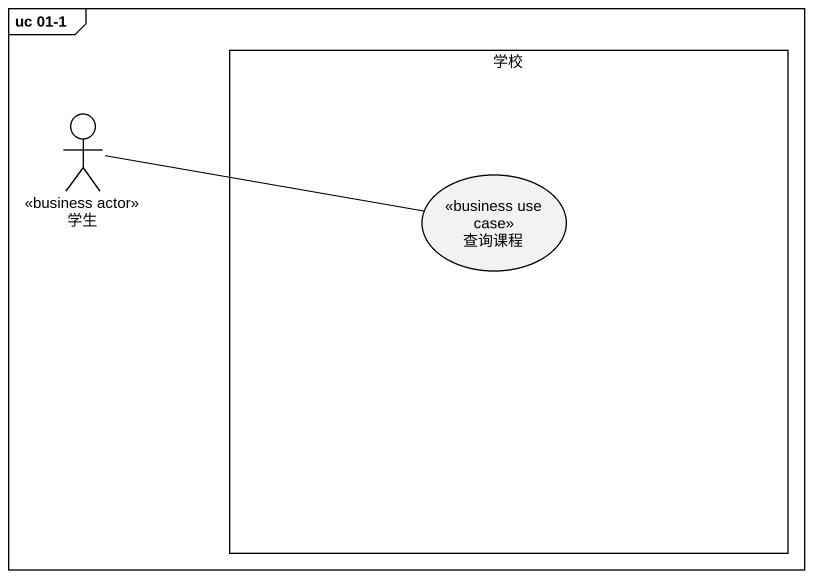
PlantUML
@startuml
mainframe uc 01-1
rectangle 学校 {
  usecase 查询课程 <<business use case>>
}
actor 学生 <<business actor>>
学生 -right- 查询课程
@enduml
